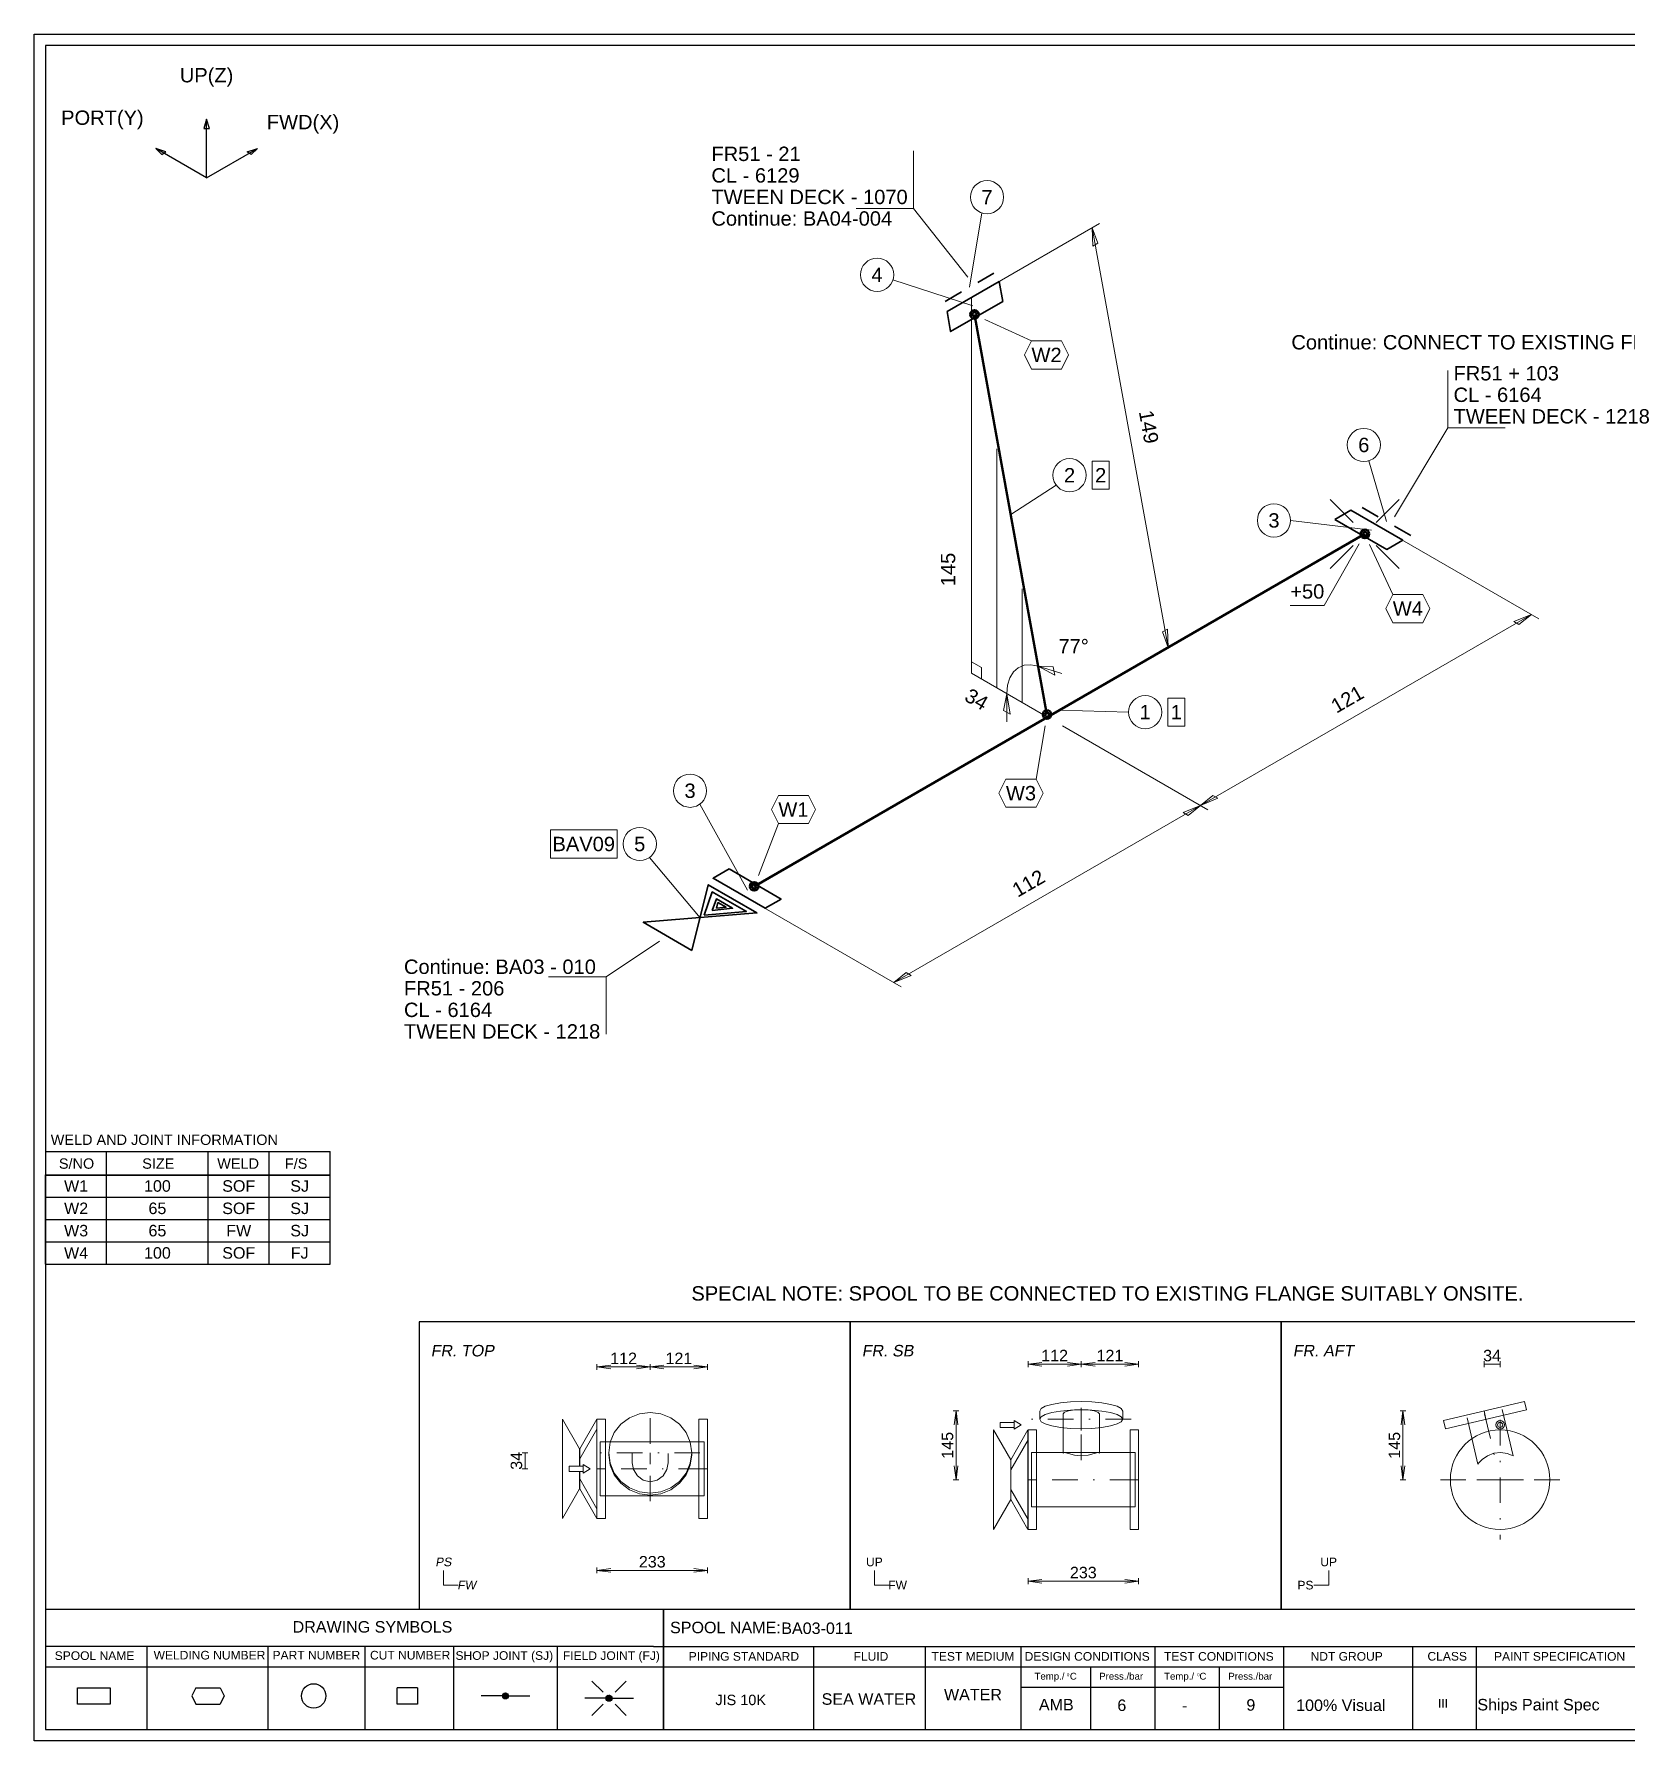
# Model space of a CAD drawing. Header units: millimetres. Extents: x 0 to 420, y 0 to 297.
# Drawn here: x 0 to 277.1, y 0 to 297 of the extents above; entities that cross this region are included whole.
import ezdxf
from ezdxf.enums import TextEntityAlignment as Align

# ---------------------------------------------------------------- set-up
doc = ezdxf.new("R2010")
doc.units = ezdxf.units.MM
doc.linetypes.add('DOTTED_DASHED5', pattern=[9.99989, 4.444396, -2.666637, 0.22222, -2.666637])
doc.linetypes.add('DOTTED_DASHED6', pattern=[10, 4.444444, -2.666667, 0.222222, -2.666667])
for name, color, linetype in [('FramesFromTables', 40, 'Continuous'), ('I_Coordinates', 11, 'Continuous'), ('I_CutNumbers', 10, 'Continuous'), ('I_Dimensions', 4, 'Continuous'), ('I_OtherComponents', 2, 'Continuous'), ('I_PartNumbers', 9, 'Continuous'), ('I_Pipes', 1, 'Continuous'), ('I_Tags', 8, 'Continuous'), ('I_Triangles', 5, 'Continuous'), ('SymbolsOnDrawingSheet', 1, 'Continuous'), ('TextFromTables', 2, 'Continuous'), ('TextFromTextBoxes', 2, 'Continuous')]:
    doc.layers.add(name, color=color, linetype=linetype)
doc.styles.add('Cadmatic Default Text', font='arial.ttf')

# ---------------------------------------------------------------- blocks, each defined once
blk = doc.blocks.new('SEDS_SPOOL_FORMAT_Gol_5')
at = {"layer": 'SymbolsOnDrawingSheet', "linetype": 'ByBlock', "lineweight": -3, "flags": 128}
for points in [[(0, 297), (420, 297), (420, 0), (0, 0), (0, 297)], [(418.01, 295.01), (2, 295.01)], [(2, 295.01), (2, 2)], [(2, 102.57), (51.49, 102.57)], [(12.6, 98.45), (12.6, 102.57)], [(30.28, 98.45), (30.28, 102.57)], [(40.88, 98.45), (40.88, 102.57)], [(51.49, 98.45), (51.49, 102.57)], [(2, 98.5), (51.5, 98.5)], [(2, 98.5), (51.5, 98.5)], [(51.49, 98.47), (2, 98.47)], [(2, 98.45), (51.49, 98.45)], [(2, 22.93), (107.74, 22.93)], [(107.74, 22.93), (292.02, 22.93)], [(109.52, 22.93), (109.52, 2)], [(109.52, 2), (109.52, 22.93)], [(107.74, 16.45), (2, 16.45)], [(19.62, 16.45), (19.62, 2)], [(40.69, 16.45), (40.69, 2)], [(57.56, 16.45), (57.56, 2)], [(72.95, 16.45), (72.95, 2)], [(91.02, 16.45), (91.02, 2)], [(107.74, 16.45), (292.02, 16.45)], [(135.58, 16.45), (135.58, 2)], [(155.03, 16.45), (155.03, 2)], [(171.67, 16.45), (171.67, 2)], [(195.02, 16.45), (195.02, 2)], [(217.4, 16.45), (217.4, 2)], [(239.85, 16.45), (239.85, 2)], [(250.91, 16.34), (250.91, 2)], [(2, 12.91), (292.02, 12.91)], [(183.82, 12.91), (183.82, 2)], [(206.21, 12.91), (206.21, 2)], [(13.2, 6.41), (7.55, 6.41), (7.55, 9.23), (13.2, 9.23)], [(13.2, 9.23), (13.2, 6.41)], [(28.12, 9.23), (27.42, 7.82)], [(28.12, 9.23), (32.36, 9.23)], [(32.36, 9.23), (33.07, 7.82)], [(66.68, 9.23), (66.68, 6.41), (63.15, 6.41), (63.15, 9.23)], [(66.68, 9.23), (63.15, 9.23)], [(99, 8.47), (97.06, 10.41)], [(101.09, 8.47), (103.03, 10.41)], [(171.67, 9.37), (217.4, 9.37)], [(171.67, 9.37), (217.4, 9.37)], [(27.42, 7.82), (28.12, 6.41)], [(28.12, 6.41), (32.36, 6.41)], [(33.07, 7.82), (32.36, 6.41)], [(81.48, 7.82), (77.79, 7.82)], [(81.49, 7.78), (82.04, 8.32)], [(81.51, 7.9), (81.93, 8.32)], [(81.52, 7.7), (82.14, 8.32)], [(81.55, 7.62), (82.22, 8.29)], [(81.56, 8.06), (81.76, 8.26)], [(81.57, 7.54), (82.28, 8.25)], [(81.62, 7.48), (82.34, 8.2)], [(81.68, 7.44), (82.4, 8.16)], [(81.74, 7.39), (82.45, 8.1)], [(81.8, 7.35), (82.48, 8.02)], [(81.88, 7.32), (82.5, 7.94)], [(81.98, 7.32), (82.53, 7.86)], [(82.09, 7.32), (82.52, 7.75)], [(82.24, 7.36), (82.47, 7.59)], [(82.54, 7.82), (86.24, 7.82)], [(99.51, 7.42), (95.82, 7.42)], [(99, 6.38), (97.06, 4.44)], [(99.53, 7.47), (99.99, 7.93)], [(99.53, 7.37), (100.1, 7.93)], [(99.56, 7.29), (100.2, 7.93)], [(99.58, 7.62), (99.88, 7.93)], [(99.58, 7.21), (100.27, 7.89)], [(99.61, 7.13), (100.33, 7.84)], [(99.67, 7.08), (100.39, 7.8)], [(99.73, 7.03), (100.45, 7.75)], [(99.79, 6.99), (100.49, 7.69)], [(99.85, 6.94), (100.52, 7.61)], [(99.94, 6.92), (100.54, 7.53)], [(100.04, 6.92), (100.57, 7.45)], [(100.15, 6.92), (100.54, 7.31)], [(100.38, 7.04), (100.49, 7.15)], [(100.57, 7.42), (104.27, 7.42)], [(101.09, 6.38), (103.03, 4.44)], [(2, 2), (418.01, 2)]]:
    blk.add_lwpolyline(points, dxfattribs=at)
at = {"layer": 'SymbolsOnDrawingSheet', "linetype": 'ByBlock', "lineweight": -3}
for centre, radius in [((48.63, 7.82), 2.12), ((82.01, 7.82), 0.53), ((100.04, 7.42), 0.53)]:
    blk.add_circle(centre, radius, dxfattribs=at)
at = {"layer": 'SymbolsOnDrawingSheet', "linetype": 'ByBlock', "lineweight": -3, "style": 'Cadmatic Default Text'}
for s, p in [('WELD AND JOINT INFORMATION', (2.89, 105.5)), ('S/NO', (4.31, 101.36)), ('SIZE', (18.81, 101.36)), ('WELD', (31.86, 101.36)), ('F/S', (43.63, 101.36))]:
    blk.add_text(s, height=1.8, dxfattribs=at).set_placement(p, align=Align.TOP_LEFT)
for s, height, p in [('DRAWING SYMBOLS', 2, (44.98, 18.84)), ('Temp./  C   ', 1.2, (174.06, 10.65)), ('Press./bar', 1.2, (185.31, 10.65)), ('Temp./  C   ', 1.2, (196.61, 10.65)), ('Press./bar', 1.2, (207.78, 10.65)), ('0', 0.53, (179.71, 11.25)), ('0', 0.53, (202.37, 11.25))]:
    blk.add_text(s, height=height, dxfattribs=at).set_placement(p)
for s, height, p in [('SPOOL NAME:', 2, (110.65, 19.73)), ('SPOOL NAME', 1.5, (3.58, 14.83)), ('WELDING NUMBER', 1.5, (20.79, 14.91)), ('PART NUMBER', 1.5, (41.48, 14.91)), ('CUT NUMBER', 1.5, (58.44, 14.91)), ('SHOP JOINT (SJ)', 1.5, (73.31, 14.85)), ('FIELD JOINT (FJ)', 1.5, (92, 14.83)), ('PIPING STANDARD', 1.5, (113.89, 14.7)), ('FLUID', 1.5, (142.57, 14.7)), ('TEST MEDIUM', 1.5, (156.14, 14.7)), ('DESIGN CONDITIONS', 1.5, (172.34, 14.7)), ('TEST CONDITIONS', 1.5, (196.58, 14.7)), ('NDT GROUP', 1.5, (222.09, 14.7)), ('CLASS', 1.5, (242.43, 14.72)), ('PAINT SPECIFICATION', 1.5, (254.01, 14.7)), ('JIS 10K', 1.8, (118.53, 7.12)), ('III', 1.5, (244.26, 6.51))]:
    blk.add_text(s, height=height, dxfattribs=at).set_placement(p, align=Align.MIDDLE_LEFT)
blk = doc.blocks.new('BA01728716197_PRT_0_3')
at = {"layer": 'I_OtherComponents', "linetype": 'ByBlock', "lineweight": 35, "flags": 128}
blk.add_lwpolyline([(174.29, 189.25), (177.07, 190.86), (186.12, 185.63), (183.34, 184.03), (174.29, 189.25)], dxfattribs=at)
at = {"layer": 'I_OtherComponents', "linetype": 'ByBlock', "lineweight": 50}
for radius in [0.75, 0.375]:
    blk.add_circle((179.52, 186.72), radius, dxfattribs=at)
blk = doc.blocks.new('BA01728716197_PRT_1_3')
at = {"layer": 'I_Pipes', "linetype": 'ByBlock', "lineweight": 50}
blk.add_line((179.52, 186.72), (73.3, 125.4), dxfattribs=at)
blk = doc.blocks.new('BA01728716197_PRT_4_3')
at = {"layer": 'I_OtherComponents', "linetype": 'ByBlock', "lineweight": 35, "flags": 128}
blk.add_lwpolyline([(68.91, 128.42), (66.13, 126.81), (75.18, 121.59), (77.96, 123.19), (68.91, 128.42)], dxfattribs=at)
at = {"layer": 'I_OtherComponents', "linetype": 'ByBlock', "lineweight": 50}
for radius in [0.75, 0.375]:
    blk.add_circle((73.3, 125.4), radius, dxfattribs=at)
blk = doc.blocks.new('BA01728716197_PRT_5_3')
at = {"layer": 'I_OtherComponents', "linetype": 'ByBlock', "lineweight": 35, "flags": 128}
for points in [[(62.45, 114.24), (53.97, 119.14), (73.77, 120.77), (65.28, 125.67), (62.45, 114.24)], [(64.58, 120.36), (71.93, 121.01), (66.27, 124.28), (65.99, 124.44), (64.58, 120.36)], [(65.99, 121.18), (69.52, 121.59), (66.7, 123.22), (65.99, 121.18)], [(66.7, 121.59), (68.39, 121.75), (66.98, 122.57), (66.7, 121.59)]]:
    blk.add_lwpolyline(points, dxfattribs=at)
at = {"layer": 'I_OtherComponents', "flags": 1}
blk.add_attdef('ValvePos', (63.87, 119.95), '', height=2.5, dxfattribs=at)
blk = doc.blocks.new('BA01728716197_PRT_13_3')
at = {"layer": 'I_OtherComponents', "linetype": 'ByBlock', "lineweight": 35, "flags": 128}
blk.add_lwpolyline([(116.52, 227.16), (115.89, 230.65), (106.84, 225.43), (107.47, 221.94), (116.52, 227.16)], dxfattribs=at)
at = {"layer": 'I_OtherComponents', "linetype": 'ByBlock', "lineweight": 50}
for radius in [0.75, 0.375]:
    blk.add_circle((111.62, 224.92), radius, dxfattribs=at)
blk = doc.blocks.new('BA01728716197_PRT_14_3')
at = {"layer": 'I_Pipes', "linetype": 'ByBlock', "lineweight": 50}
blk.add_line((111.62, 224.92), (124.23, 155.29), dxfattribs=at)
blk = doc.blocks.new('BA01728716197_PRT_151_3')
at = {"layer": 'I_OtherComponents', "linetype": 'ByBlock', "lineweight": 35}
for p, q in [((181.88, 189.72), (179.05, 191.35)), ((187.53, 186.45), (184.7, 188.08))]:
    blk.add_line(p, q, dxfattribs=at)
blk = doc.blocks.new('BA01728716197_PRT_152_3')
at = {"layer": 'I_OtherComponents', "linetype": 'ByBlock', "lineweight": 35}
for p, q in [((112.18, 230.47), (115, 232.1)), ((106.52, 227.2), (109.35, 228.84))]:
    blk.add_line(p, q, dxfattribs=at)
blk = doc.blocks.new('BA01728716197_TRI_0_3')
at = {"layer": 'I_Triangles', "linetype": 'ByBlock', "lineweight": 0}
for p, q in [((115.49, 159.94), (115.49, 201.54)), ((119.9, 157.4), (119.9, 177.19))]:
    blk.add_line(p, q, dxfattribs=at)
at = {"layer": 'I_Triangles', "linetype": 'ByBlock', "lineweight": 0, "flags": 128}
for points in [[(124.31, 154.85), (111.08, 162.49), (111.08, 227.88)], [(112.81, 161.49), (112.81, 163.49), (111.08, 164.49)], [(126.84, 162.46), (122.7, 163.73), (125.59, 162.17), (125.33, 163.59), (122.7, 163.73), (121.42, 163.97), (120.25, 163.88), (119.22, 163.45), (118.38, 162.72), (117.75, 161.69), (117.37, 160.41), (117.24, 158.93), (117.81, 155.34), (116.68, 155.99), (117.24, 158.93), (117.24, 154.03)]]:
    blk.add_lwpolyline(points, dxfattribs=at)
at = {"layer": 'I_Triangles', "linetype": 'ByBlock', "lineweight": 0, "style": 'Cadmatic Default Text'}
for s, rotation, p in [('145', 90, (107.01, 180.54)), ('34', 330, (111.98, 157.96))]:
    blk.add_text(s, height=2.5, rotation=rotation, dxfattribs=at).set_placement(p, align=Align.MIDDLE_CENTER)
blk.add_text('77°', height=2.5, dxfattribs=at).set_placement((128.87, 167.2), align=Align.MIDDLE_CENTER)
blk = doc.blocks.new('BA01728716197_DIM_0_3')
at = {"layer": 'I_Dimensions', "linetype": 'ByBlock', "lineweight": 0}
for p, q in [((113.68, 229.38), (133.38, 240.75)), ((132.08, 240), (145.31, 166.98)), ((146.61, 167.73), (126.91, 156.35))]:
    blk.add_line(p, q, dxfattribs=at)
at = {"layer": 'I_Dimensions', "linetype": 'ByBlock', "lineweight": 0, "flags": 128}
for points in [[(132.08, 240), (132.18, 236.8), (133.05, 237.3), (132.08, 240)], [(145.31, 166.98), (144.35, 169.68), (145.21, 170.18), (145.31, 166.98)]]:
    blk.add_lwpolyline(points, dxfattribs=at)
at = {"layer": 'I_Dimensions', "linetype": 'ByBlock', "lineweight": 0, "style": 'Cadmatic Default Text'}
blk.add_text('149', height=2.5, rotation=280.2694, dxfattribs=at).set_placement((141.95, 205.36), align=Align.MIDDLE_CENTER)
blk = doc.blocks.new('BA01728716197_DIM_1_3')
at = {"layer": 'I_Dimensions', "linetype": 'ByBlock', "lineweight": 0}
for p, q in [((209.8, 171.96), (184.47, 186.58)), ((150.94, 139.48), (208.51, 172.71)), ((126.91, 153.35), (152.24, 138.73))]:
    blk.add_line(p, q, dxfattribs=at)
at = {"layer": 'I_Dimensions', "linetype": 'ByBlock', "lineweight": 0, "flags": 128}
for points in [[(208.51, 172.71), (206.34, 170.96), (205.47, 171.46), (208.51, 172.71)], [(150.94, 139.48), (153.97, 140.73), (153.11, 141.23), (150.94, 139.48)]]:
    blk.add_lwpolyline(points, dxfattribs=at)
at = {"layer": 'I_Dimensions', "linetype": 'ByBlock', "lineweight": 0, "style": 'Cadmatic Default Text'}
blk.add_text('121', height=2.5, rotation=30, dxfattribs=at).set_placement((176.48, 157.97), align=Align.MIDDLE_CENTER)
blk = doc.blocks.new('BA01728716197_DIM_2_3')
at = {"layer": 'I_Dimensions', "linetype": 'ByBlock', "lineweight": 0}
for p, q in [((152.24, 138.73), (126.91, 153.35)), ((97.57, 108.66), (150.94, 139.48)), ((73.54, 122.54), (98.87, 107.91))]:
    blk.add_line(p, q, dxfattribs=at)
at = {"layer": 'I_Dimensions', "linetype": 'ByBlock', "lineweight": 0, "flags": 128}
for points in [[(150.94, 139.48), (148.78, 137.73), (147.91, 138.23), (150.94, 139.48)], [(97.57, 108.66), (100.6, 109.91), (99.73, 110.41), (97.57, 108.66)]]:
    blk.add_lwpolyline(points, dxfattribs=at)
at = {"layer": 'I_Dimensions', "linetype": 'ByBlock', "lineweight": 0, "style": 'Cadmatic Default Text'}
blk.add_text('112', height=2.5, rotation=30, dxfattribs=at).set_placement((121.01, 125.94), align=Align.MIDDLE_CENTER)
blk = doc.blocks.new('BA01728716197_CRD_0_3')
at = {"layer": 'I_Coordinates', "linetype": 'ByBlock', "lineweight": 0}
blk.add_line((47.51, 109.66), (56.8, 115.87), dxfattribs=at)
at = {"layer": 'I_Coordinates', "linetype": 'ByBlock', "lineweight": 0, "flags": 128}
blk.add_lwpolyline([(47.51, 99.66), (47.51, 109.66), (37.51, 109.66)], dxfattribs=at)
at = {"layer": 'I_Coordinates', "linetype": 'ByBlock', "lineweight": 0, "style": 'Cadmatic Default Text'}
for s, p in [('Continue: BA03 - 010', (12.35, 112.66)), ('FR51 - 206', (12.35, 108.91)), ('CL - 6164', (12.35, 105.16)), ('TWEEN DECK - 1218', (12.35, 101.41))]:
    blk.add_text(s, height=2.5, dxfattribs=at).set_placement(p, align=Align.TOP_LEFT)
blk = doc.blocks.new('BA01728716197_CRD_2_3')
at = {"layer": 'I_Coordinates', "linetype": 'ByBlock', "lineweight": 0}
blk.add_line((101, 243.37), (110.44, 231.43), dxfattribs=at)
at = {"layer": 'I_Coordinates', "linetype": 'ByBlock', "lineweight": 0, "flags": 128}
blk.add_lwpolyline([(101, 253.37), (101, 243.37), (91, 243.37)], dxfattribs=at)
at = {"layer": 'I_Coordinates', "linetype": 'ByBlock', "lineweight": 0, "style": 'Cadmatic Default Text'}
for s, p in [('FR51 - 21', (65.84, 251.62)), ('CL - 6129', (65.84, 247.87)), ('TWEEN DECK - 1070', (65.84, 244.12)), ('Continue: BA04-004', (65.84, 240.37))]:
    blk.add_text(s, height=2.5, dxfattribs=at).set_placement(p)
blk = doc.blocks.new('BA01728716197_PTN_0_3')
at = {"layer": 'I_PartNumbers', "linetype": 'ByBlock', "lineweight": 0}
blk.add_line((63.82, 139.7), (72.12, 124.72), dxfattribs=at)
blk.add_circle((62.12, 142.04), 2.89, dxfattribs=at)
at = {"layer": 'I_PartNumbers', "linetype": 'ByBlock', "lineweight": 0, "style": 'Cadmatic Default Text'}
blk.add_text('3', height=2.5, dxfattribs=at).set_placement((62.12, 142.04), align=Align.MIDDLE_CENTER)
blk = doc.blocks.new('BA01728716197_PTN_1_3')
at = {"layer": 'I_PartNumbers', "linetype": 'ByBlock', "lineweight": 0}
blk.add_line((55.07, 130.43), (63.87, 119.95), dxfattribs=at)
blk.add_circle((53.37, 132.77), 2.89, dxfattribs=at)
at = {"layer": 'I_PartNumbers', "linetype": 'ByBlock', "lineweight": 0, "style": 'Cadmatic Default Text'}
blk.add_text('5', height=2.5, dxfattribs=at).set_placement((53.37, 132.77), align=Align.MIDDLE_CENTER)
blk = doc.blocks.new('BA01728716197_PTN_2_3')
at = {"layer": 'I_PartNumbers', "linetype": 'ByBlock', "lineweight": 0}
blk.add_line((138.42, 155.72), (126.41, 156.06), dxfattribs=at)
blk.add_circle((141.31, 155.72), 2.89, dxfattribs=at)
at = {"layer": 'I_PartNumbers', "linetype": 'ByBlock', "lineweight": 0, "style": 'Cadmatic Default Text'}
blk.add_text('1', height=2.5, dxfattribs=at).set_placement((141.31, 155.72), align=Align.MIDDLE_CENTER)
blk = doc.blocks.new('BA01728716197_PTN_3_3')
at = {"layer": 'I_PartNumbers', "linetype": 'ByBlock', "lineweight": 0}
blk.add_line((180.25, 199.46), (183.29, 188.9), dxfattribs=at)
blk.add_circle((179.35, 202.21), 2.89, dxfattribs=at)
at = {"layer": 'I_PartNumbers', "linetype": 'ByBlock', "lineweight": 0, "style": 'Cadmatic Default Text'}
blk.add_text('6', height=2.5, dxfattribs=at).set_placement((179.35, 202.21), align=Align.MIDDLE_CENTER)
blk = doc.blocks.new('BA01728716197_PTN_4_3')
at = {"layer": 'I_PartNumbers', "linetype": 'ByBlock', "lineweight": 0}
blk.add_line((112.91, 242.58), (110.76, 229.65), dxfattribs=at)
blk.add_circle((113.8, 245.33), 2.89, dxfattribs=at)
at = {"layer": 'I_PartNumbers', "linetype": 'ByBlock', "lineweight": 0, "style": 'Cadmatic Default Text'}
blk.add_text('7', height=2.5, dxfattribs=at).set_placement((113.8, 245.33), align=Align.MIDDLE_CENTER)
blk = doc.blocks.new('BA01728716197_PTN_5_3')
at = {"layer": 'I_PartNumbers', "linetype": 'ByBlock', "lineweight": 0}
blk.add_line((97.42, 230.94), (111.35, 226.4), dxfattribs=at)
blk.add_circle((94.67, 231.83), 2.89, dxfattribs=at)
at = {"layer": 'I_PartNumbers', "linetype": 'ByBlock', "lineweight": 0, "style": 'Cadmatic Default Text'}
blk.add_text('4', height=2.5, dxfattribs=at).set_placement((94.67, 231.83), align=Align.MIDDLE_CENTER)
blk = doc.blocks.new('BA01728716197_PTN_6_3')
at = {"layer": 'I_PartNumbers', "linetype": 'ByBlock', "lineweight": 0}
blk.add_line((125.82, 195.24), (117.93, 190.11), dxfattribs=at)
blk.add_circle((128.16, 196.94), 2.89, dxfattribs=at)
at = {"layer": 'I_PartNumbers', "linetype": 'ByBlock', "lineweight": 0, "style": 'Cadmatic Default Text'}
blk.add_text('2', height=2.5, dxfattribs=at).set_placement((128.16, 196.94), align=Align.MIDDLE_CENTER)
blk = doc.blocks.new('BA01728716197_PTN_7_3')
at = {"layer": 'I_PartNumbers', "linetype": 'ByBlock', "lineweight": 0}
blk.add_line((166.62, 189.08), (180.7, 187.4), dxfattribs=at)
blk.add_circle((163.72, 189.08), 2.89, dxfattribs=at)
at = {"layer": 'I_PartNumbers', "linetype": 'ByBlock', "lineweight": 0, "style": 'Cadmatic Default Text'}
blk.add_text('3', height=2.5, dxfattribs=at).set_placement((163.72, 189.08), align=Align.MIDDLE_CENTER)
blk = doc.blocks.new('BA01728716197_CUT_8_3')
at = {"layer": 'I_CutNumbers', "linetype": 'ByBlock', "lineweight": 0, "flags": 128}
blk.add_lwpolyline([(148.19, 153.27), (148.19, 158.17), (145.25, 158.17), (145.25, 153.27), (148.19, 153.27)], dxfattribs=at)
at = {"layer": 'I_CutNumbers', "linetype": 'ByBlock', "lineweight": 0, "style": 'Cadmatic Default Text'}
blk.add_text('1', height=2.5, dxfattribs=at).set_placement((146.72, 155.72), align=Align.MIDDLE_CENTER)
blk = doc.blocks.new('BA01728716197_CUT_9_3')
at = {"layer": 'I_CutNumbers', "linetype": 'ByBlock', "lineweight": 0, "flags": 128}
blk.add_lwpolyline([(135.04, 194.49), (135.04, 199.38), (132.1, 199.38), (132.1, 194.49), (135.04, 194.49)], dxfattribs=at)
at = {"layer": 'I_CutNumbers', "linetype": 'ByBlock', "lineweight": 0, "style": 'Cadmatic Default Text'}
blk.add_text('2', height=2.5, dxfattribs=at).set_placement((133.57, 196.94), align=Align.MIDDLE_CENTER)
blk = doc.blocks.new('BA01728716197_vpo_10_3')
at = {"layer": 'I_Tags', "linetype": 'ByBlock', "lineweight": 0, "flags": 128}
blk.add_lwpolyline([(49.43, 130.32), (49.43, 135.22), (37.82, 135.22), (37.82, 130.32), (49.43, 130.32)], dxfattribs=at)
at = {"layer": 'I_Tags', "linetype": 'ByBlock', "lineweight": 0, "style": 'Cadmatic Default Text'}
blk.add_text('BAV09', height=2.5, dxfattribs=at).set_placement((43.63, 132.77), align=Align.MIDDLE_CENTER)
blk = doc.blocks.new('Pi_FieldWeld_0')
at = {"layer": 'I_Tags', "linetype": 'ByBlock', "lineweight": 0, "flags": 128}
for points in [[(-9.5, 14.99), (-13.5, 18.99)], [(-5.5, 14.99), (-1.5, 18.99)], [(-9.5, 10.99), (-13.5, 6.99)], [(-2.62, 2.45), (-6.66, 11.18)], [(-5.5, 10.99), (-1.5, 6.99)], [(-2.62, 2.45), (-3.84, 0)], [(-3.84, 0), (-2.62, -2.45)], [(2.62, 2.45), (-2.62, 2.45)], [(3.84, 0), (2.62, 2.45)], [(2.62, -2.45), (3.84, 0)], [(-2.62, -2.45), (2.62, -2.45)]]:
    blk.add_lwpolyline(points, dxfattribs=at)
at = {"layer": 'I_Tags', "linetype": 'ByBlock', "lineweight": 0, "style": 'Cadmatic Default Text'}
blk.add_text('W4', height=2.5, dxfattribs=at).set_placement((0, 0), align=Align.MIDDLE_CENTER)
blk = doc.blocks.new('Pi_Weld_1')
at = {"layer": 'I_Tags', "linetype": 'ByBlock', "lineweight": 0, "flags": 128}
for points in [[(-2.62, 2.45), (-3.84, 0)], [(-3.84, 0), (-2.62, -2.45)], [(2.62, 2.45), (-2.62, 2.45)], [(3.84, 0), (2.62, 2.45)], [(2.62, -2.45), (3.84, 0)], [(-2.62, -2.45), (-6.09, -11.5)], [(-2.62, -2.45), (2.62, -2.45)]]:
    blk.add_lwpolyline(points, dxfattribs=at)
at = {"layer": 'I_Tags', "linetype": 'ByBlock', "lineweight": 0, "style": 'Cadmatic Default Text'}
blk.add_text('W1', height=2.5, dxfattribs=at).set_placement((0, 0), align=Align.MIDDLE_CENTER)
blk = doc.blocks.new('Pi_ExtraLength2_2')
at = {"layer": 'I_Tags', "linetype": 'ByBlock', "lineweight": 0, "flags": 128}
for points in [[(2.96, -2.45), (9.02, 8.26)], [(-2.96, -2.45), (2.96, -2.45)]]:
    blk.add_lwpolyline(points, dxfattribs=at)
at = {"layer": 'I_Tags', "linetype": 'ByBlock', "lineweight": 0, "style": 'Cadmatic Default Text'}
blk.add_text('+50', height=2.5, dxfattribs=at).set_placement((0, 0), align=Align.MIDDLE_CENTER)
blk = doc.blocks.new('Pi_Weld_3')
at = {"layer": 'I_Tags', "linetype": 'ByBlock', "lineweight": 0, "flags": 128}
for points in [[(2.62, 2.45), (4.2, 11.7)], [(-2.62, 2.45), (-3.84, 0)], [(-3.84, 0), (-2.62, -2.45)], [(2.62, 2.45), (-2.62, 2.45)], [(3.84, 0), (2.62, 2.45)], [(2.62, -2.45), (3.84, 0)], [(-2.62, -2.45), (2.62, -2.45)]]:
    blk.add_lwpolyline(points, dxfattribs=at)
at = {"layer": 'I_Tags', "linetype": 'ByBlock', "lineweight": 0, "style": 'Cadmatic Default Text'}
blk.add_text('W3', height=2.5, dxfattribs=at).set_placement((0, 0), align=Align.MIDDLE_CENTER)
blk = doc.blocks.new('Pi_Weld_4')
at = {"layer": 'I_Tags', "linetype": 'ByBlock', "lineweight": 0, "flags": 128}
for points in [[(-2.62, 2.45), (-10.73, 6.2)], [(-2.62, 2.45), (-3.84, 0)], [(-3.84, 0), (-2.62, -2.45)], [(2.62, 2.45), (-2.62, 2.45)], [(3.84, 0), (2.62, 2.45)], [(2.62, -2.45), (3.84, 0)], [(-2.62, -2.45), (2.62, -2.45)]]:
    blk.add_lwpolyline(points, dxfattribs=at)
at = {"layer": 'I_Tags', "linetype": 'ByBlock', "lineweight": 0, "style": 'Cadmatic Default Text'}
blk.add_text('W2', height=2.5, dxfattribs=at).set_placement((0, 0), align=Align.MIDDLE_CENTER)

msp = doc.modelspace()

# ---------------------------------------------------------------- linework, layer by layer
at = {"linetype": 'ByBlock', "lineweight": 13, "flags": 128}
for points in [[(97.93, 64.56), (97.93, 65.56)], [(97.93, 65.06), (100.33, 64.75), (97.93, 65.06), (100.33, 65.38), (97.93, 65.06)], [(107.19, 65.06), (104.79, 65.38), (107.19, 65.06), (104.79, 64.75), (107.19, 65.06)], [(107.19, 64.56), (107.19, 65.56)], [(107.19, 65.06), (109.59, 64.75), (107.19, 65.06), (109.59, 65.38), (107.19, 65.06)], [(117.16, 65.06), (114.76, 65.38), (117.16, 65.06), (114.76, 64.75), (117.16, 65.06)], [(117.16, 64.56), (117.16, 65.56)], [(172.93, 65.05), (172.93, 66.05)], [(172.93, 65.55), (175.33, 65.23), (172.93, 65.55), (175.33, 65.86), (172.93, 65.55)], [(172.93, 65.55), (182.19, 65.55)], [(182.19, 65.55), (179.79, 65.86), (182.19, 65.55), (179.79, 65.23), (182.19, 65.55)], [(182.19, 65.05), (182.19, 66.05)], [(182.19, 65.55), (184.59, 65.23), (182.19, 65.55), (184.59, 65.86), (182.19, 65.55)], [(182.19, 65.55), (192.16, 65.55)], [(192.16, 65.55), (189.76, 65.86), (192.16, 65.55), (189.76, 65.23), (192.16, 65.55)], [(192.16, 65.05), (192.16, 66.05)], [(252.27, 65.05), (252.27, 66.05)], [(252.27, 65.55), (255.07, 65.55)], [(255.07, 65.05), (255.07, 66.05)], [(97.93, 65.06), (107.19, 65.06)], [(107.19, 65.06), (117.16, 65.06)], [(160.91, 57.41), (159.91, 57.41)], [(160.41, 57.41), (160.09, 55.01), (160.41, 57.41), (160.72, 55.01), (160.41, 57.41)], [(160.41, 45.45), (160.41, 57.41)], [(238.67, 57.41), (237.67, 57.41)], [(238.17, 57.41), (237.86, 55.01), (238.17, 57.41), (238.49, 55.01), (238.17, 57.41)], [(238.17, 45.45), (238.17, 57.41)], [(85.91, 50.13), (84.91, 50.13)], [(85.41, 47.33), (85.41, 50.13)], [(160.41, 45.45), (160.72, 47.85), (160.41, 45.45), (160.09, 47.85), (160.41, 45.45)], [(238.17, 45.45), (238.49, 47.85), (238.17, 45.45), (237.86, 47.85), (238.17, 45.45)], [(85.91, 47.33), (84.91, 47.33)], [(160.91, 45.45), (159.91, 45.45)], [(238.67, 45.45), (237.67, 45.45)], [(97.93, 30.17), (97.93, 29.17)], [(97.93, 29.67), (100.33, 29.35), (97.93, 29.67), (100.33, 29.99), (97.93, 29.67)], [(117.16, 29.67), (114.76, 29.99), (117.16, 29.67), (114.76, 29.35), (117.16, 29.67)], [(117.16, 30.17), (117.16, 29.17)], [(97.93, 29.67), (117.16, 29.67)], [(172.93, 28.29), (172.93, 27.29)], [(172.93, 27.79), (175.33, 27.47), (172.93, 27.79), (175.33, 28.1), (172.93, 27.79)], [(172.93, 27.79), (192.16, 27.79)], [(192.16, 27.79), (189.76, 28.1), (192.16, 27.79), (189.76, 27.47), (192.16, 27.79)], [(192.16, 28.29), (192.16, 27.29)]]:
    msp.add_lwpolyline(points, dxfattribs=at)
at = {"linetype": 'DOTTED_DASHED6', "lineweight": 13, "flags": 128}
for points in [[(107.19, 41.69), (107.19, 58.56)], [(182.19, 57.94), (182.19, 54)], [(182.19, 48.87), (182.19, 56.93)], [(252.38, 56.93), (254.27, 48.87)], [(190.85, 55.97), (173.53, 55.97)], [(255.07, 55.84), (255.07, 35.05)], [(255.07, 55.84), (255.07, 35.05)], [(115.85, 50.13), (98.53, 50.13)], [(107.19, 50.01), (107.19, 48.13)], [(97.93, 47.33), (99.42, 47.33)], [(116.58, 47.33), (98.51, 47.33)], [(117.16, 47.33), (115.68, 47.33)], [(172.93, 45.45), (174.41, 45.45)], [(191.58, 45.45), (173.51, 45.45)], [(192.16, 45.45), (190.68, 45.45)], [(265.46, 45.45), (244.67, 45.45)], [(244.67, 45.45), (265.46, 45.45)]]:
    msp.add_lwpolyline(points, dxfattribs=at)
at = {"linetype": 'DOTTED_DASHED5', "lineweight": 13, "flags": 128}
for points in [[(182.19, 55.97), (182.19, 57.41)], [(252.27, 57.41), (252.61, 55.97)], [(107.19, 50.13), (107.19, 49.79)]]:
    msp.add_lwpolyline(points, dxfattribs=at)
at = {"layer": 'FramesFromTables', "linetype": 'ByBlock', "lineweight": -3}
for p, q in [((2, 98.5), (51.5, 98.5)), ((2, 82.96), (2, 98.5)), ((2, 82.96), (2, 98.5)), ((12.6, 82.96), (12.6, 98.5)), ((12.6, 82.96), (12.6, 98.5)), ((30.3, 82.96), (30.3, 98.5)), ((30.3, 82.96), (30.3, 98.5)), ((40.9, 82.96), (40.9, 98.5)), ((40.9, 82.96), (40.9, 98.5)), ((51.5, 82.96), (51.5, 98.5)), ((2, 94.62), (51.5, 94.62)), ((2, 90.73), (51.5, 90.73)), ((2, 86.85), (51.5, 86.85))]:
    msp.add_line(p, q, dxfattribs=at)
at = {"layer": 'FramesFromTables', "linetype": 'ByBlock', "lineweight": -3, "flags": 128}
msp.add_lwpolyline([(2, 82.96), (51.5, 82.96), (51.5, 98.5)], dxfattribs=at)
at = {"layer": 'I_Coordinates', "linetype": 'ByBlock', "lineweight": 0}
msp.add_line((245.97, 228.49), (236.7, 213.02), dxfattribs=at)
at = {"layer": 'I_Coordinates', "linetype": 'ByBlock', "lineweight": 0, "flags": 128}
msp.add_lwpolyline([(245.97, 238.49), (245.97, 228.49), (255.97, 228.49)], dxfattribs=at)
at = {"layer": 'I_OtherComponents', "linetype": 'ByBlock', "lineweight": 50}
for radius in [0.75, 0.375]:
    msp.add_circle((176.23, 178.59), radius, dxfattribs=at)
at = {"layer": 'SymbolsOnDrawingSheet', "linetype": 'ByBlock', "lineweight": 25, "flags": 128}
for points in [[(30.5, 280.57), (30, 282.21), (29.5, 280.57), (30.5, 280.57)], [(30, 272), (30, 282.21)], [(30, 272), (21.16, 277.1)], [(22.93, 276.49), (21.16, 277.1), (22.22, 276.08), (22.93, 276.49)], [(30, 272), (38.84, 277.1)], [(37.07, 276.49), (38.84, 277.1), (37.78, 276.08), (37.07, 276.49)], [(67, 22.9), (142, 22.9), (142, 72.9), (67, 72.9), (67, 22.9)], [(142, 22.9), (217, 22.9), (217, 72.9), (142, 72.9), (142, 22.9)], [(217, 22.9), (292, 22.9), (292, 72.9), (217, 72.9), (217, 22.9)]]:
    msp.add_lwpolyline(points, dxfattribs=at)
at = {"layer": 'SymbolsOnDrawingSheet', "linetype": 'ByBlock', "lineweight": 18, "flags": 128}
for points in [[(114.41, 50.13), (114.16, 48.31), (113.44, 46.61), (112.29, 45.16), (110.8, 44.04), (109.06, 43.34), (107.19, 43.1), (105.32, 43.34), (103.58, 44.04), (102.08, 45.16), (100.94, 46.61), (100.22, 48.31), (99.97, 50.13), (100.22, 51.95), (100.94, 53.64), (102.08, 55.1), (103.58, 56.21), (105.32, 56.92), (107.19, 57.16), (109.06, 56.92), (110.8, 56.21), (112.29, 55.1), (113.44, 53.64), (114.16, 51.95), (114.41, 50.13)], [(189.41, 57.4), (189.16, 57.83), (188.44, 58.22), (187.29, 58.56), (185.8, 58.83), (184.06, 58.99), (182.19, 59.05), (180.32, 58.99), (178.58, 58.83), (177.09, 58.56), (175.94, 58.22), (175.22, 57.83), (174.97, 57.4)], [(189.41, 55.97), (189.16, 56.39), (188.44, 56.79), (187.29, 57.13), (185.8, 57.39), (184.06, 57.55), (182.19, 57.61), (180.32, 57.55), (178.58, 57.39), (177.09, 57.13), (175.94, 56.79), (175.22, 56.39), (174.97, 55.97), (175.22, 55.54), (175.94, 55.14), (177.09, 54.8), (178.58, 54.54), (180.32, 54.38), (182.19, 54.32), (184.06, 54.38), (185.8, 54.54), (187.29, 54.8), (188.44, 55.14), (189.16, 55.54), (189.41, 55.97)], [(174.97, 55.97), (174.97, 57.4)], [(179.28, 50.16), (179.04, 50.04), (179.04, 56.92), (179.28, 57.2)], [(179.28, 57.2), (179.96, 57.43)], [(179.96, 57.43), (180.99, 57.58)], [(180.99, 57.58), (182.19, 57.64)], [(182.19, 57.64), (183.39, 57.58)], [(183.39, 57.58), (184.41, 57.43)], [(184.41, 57.43), (185.1, 57.2)], [(185.1, 57.2), (185.34, 56.92), (185.34, 50.04)], [(189.41, 57.4), (189.41, 55.97)], [(259.3, 59.05), (259.64, 57.61), (245.58, 54.32), (245.24, 55.77), (259.3, 59.05)], [(257.05, 49.72), (257.33, 49.58), (255.45, 57.64)], [(91.91, 55.99), (91.91, 38.67), (94.91, 43.87)], [(94.91, 50.8), (91.91, 55.99)], [(94.92, 43.87), (97.92, 38.67), (97.92, 55.99), (94.92, 50.8)], [(97.93, 40.4), (97.93, 54.26), (94.93, 49.06)], [(97.93, 55.99), (99.42, 55.99), (99.42, 38.67), (97.93, 38.67), (97.93, 55.99)], [(117.16, 38.67), (115.68, 38.67), (115.68, 55.99), (117.16, 55.99), (117.16, 38.67)], [(166.91, 54.11), (166.91, 36.79), (169.91, 41.98), (169.91, 48.91), (166.91, 54.11)], [(168.11, 55.42), (170.52, 55.42), (170.52, 54.53), (168.11, 54.53), (168.11, 55.42)], [(169.92, 48.91), (169.92, 41.98), (172.92, 36.79), (172.92, 54.11), (169.92, 48.91)], [(170.52, 55.72), (170.52, 54.23), (171.72, 54.98), (170.52, 55.72)], [(172.93, 54.11), (174.41, 54.11), (174.41, 36.79), (172.93, 36.79), (172.93, 54.11)], [(192.16, 36.79), (190.68, 36.79), (190.68, 54.11), (192.16, 54.11), (192.16, 36.79)], [(249.32, 56.21), (251.21, 48.15), (251.39, 48.4)], [(94.91, 47.78), (94.91, 50.8)], [(94.92, 50.8), (94.92, 47.78)], [(116.58, 42.62), (98.51, 42.62), (98.51, 52.05), (116.58, 52.05), (116.58, 42.62)], [(172.93, 38.52), (172.93, 52.38), (169.93, 47.18), (169.93, 43.72), (172.93, 38.52)], [(93.11, 47.78), (95.52, 47.78), (95.52, 46.88), (93.11, 46.88), (93.11, 47.78)], [(94.93, 49.06), (94.93, 47.78)], [(95.52, 48.08), (95.52, 46.59), (96.72, 47.33), (95.52, 48.08)], [(99.97, 50.13), (99.97, 49.79)], [(114.41, 49.79), (114.16, 47.97), (113.44, 46.28), (112.29, 44.82), (110.8, 43.7), (109.06, 43), (107.19, 42.76), (105.32, 43), (103.58, 43.7), (102.08, 44.82), (100.94, 46.28), (100.22, 47.97), (99.97, 49.79)], [(104.04, 50.01), (104.04, 48.4), (104.28, 47.2)], [(110.1, 47.2), (110.34, 48.4), (110.34, 50.01)], [(114.41, 49.79), (114.41, 50.13)], [(191.58, 40.73), (173.51, 40.73), (173.51, 50.16), (191.58, 50.16), (191.58, 40.73)], [(179.96, 50), (179.28, 50.16)], [(180.99, 49.72), (179.96, 50)], [(182.19, 49.58), (180.99, 49.72)], [(183.39, 49.72), (182.19, 49.58)], [(184.41, 50), (183.39, 49.72)], [(185.1, 50.16), (184.41, 50)], [(185.34, 50.04), (185.1, 50.16)], [(251.39, 48.4), (251.96, 48.99)], [(252.86, 49.61), (251.96, 48.99)], [(251.96, 48.99), (252.86, 49.61)], [(253.99, 50.04), (252.86, 49.61)], [(252.86, 49.61), (253.99, 50.04)], [(255.2, 50.16), (253.99, 50.04)], [(253.99, 50.04), (255.2, 50.16)], [(256.29, 50), (255.2, 50.16)], [(255.2, 50.16), (256.29, 50)], [(256.29, 50), (257.05, 49.72)], [(94.91, 43.87), (94.91, 46.88)], [(94.92, 46.88), (94.92, 43.87)], [(94.93, 46.88), (94.93, 45.6)], [(94.93, 45.6), (97.93, 40.4)], [(104.28, 47.2), (104.96, 46.11)], [(104.96, 46.11), (105.99, 45.35)], [(105.99, 45.35), (107.19, 45.07)], [(107.19, 45.07), (108.39, 45.35)], [(108.39, 45.35), (109.42, 46.11)], [(109.42, 46.11), (110.1, 47.2)], [(71.2, 27.1), (71.2, 29.67)], [(71.2, 27.1), (73.78, 27.1)], [(146.2, 27.1), (146.2, 29.67)], [(146.2, 27.1), (148.77, 27.1)], [(225.24, 27.1), (222.66, 27.1)], [(225.24, 27.1), (225.24, 29.67)]]:
    msp.add_lwpolyline(points, dxfattribs=at)
at = {"layer": 'SymbolsOnDrawingSheet', "linetype": 'ByBlock', "lineweight": 18}
for centre, radius in [((255.07, 45.45), 8.66), ((255.07, 45.45), 8.66), ((255.07, 45.45), 8.66), ((255.07, 45.45), 8.66), ((255.07, 54.98), 0.746), ((255.07, 54.98), 0.448)]:
    msp.add_circle(centre, radius, dxfattribs=at)

# ---------------------------------------------------------------- block references
at = {"layer": 'I_Coordinates', "lineweight": 0}
for name in ['BA01728716197_CRD_2_3', 'BA01728716197_CRD_0_3']:
    msp.add_blockref(name, (52, 23.3), dxfattribs=at)
at = {"layer": 'I_CutNumbers', "lineweight": 0}
for name in ['BA01728716197_CUT_9_3', 'BA01728716197_CUT_8_3']:
    msp.add_blockref(name, (52, 23.3), dxfattribs=at)
at = {"layer": 'I_Dimensions', "lineweight": 0}
for name in ['BA01728716197_DIM_0_3', 'BA01728716197_DIM_1_3', 'BA01728716197_DIM_2_3']:
    msp.add_blockref(name, (52, 23.3), dxfattribs=at)
at = {"layer": 'I_OtherComponents', "lineweight": 35}
for name in ['BA01728716197_PRT_152_3', 'BA01728716197_PRT_13_3', 'BA01728716197_PRT_0_3', 'BA01728716197_PRT_151_3', 'BA01728716197_PRT_4_3', 'BA01728716197_PRT_5_3']:
    msp.add_blockref(name, (52, 23.3), dxfattribs=at)
at = {"layer": 'I_PartNumbers', "lineweight": 0}
for name in ['BA01728716197_PTN_4_3', 'BA01728716197_PTN_5_3', 'BA01728716197_PTN_3_3', 'BA01728716197_PTN_6_3', 'BA01728716197_PTN_7_3', 'BA01728716197_PTN_2_3', 'BA01728716197_PTN_0_3', 'BA01728716197_PTN_1_3']:
    msp.add_blockref(name, (52, 23.3), dxfattribs=at)
at = {"layer": 'I_Pipes', "lineweight": 50}
for name in ['BA01728716197_PRT_14_3', 'BA01728716197_PRT_1_3']:
    msp.add_blockref(name, (52, 23.3), dxfattribs=at)
at = {"layer": 'I_Tags'}
for name, p in [('Pi_Weld_4', (176.16, 241.17)), ('Pi_FieldWeld_0', (239.02, 197.03)), ('Pi_ExtraLength2_2', (221.52, 200.02)), ('Pi_Weld_3', (171.7, 164.92)), ('Pi_Weld_1', (132.11, 162.06))]:
    msp.add_blockref(name, p, dxfattribs=at)
at = {"layer": 'I_Tags', "lineweight": 0}
msp.add_blockref('BA01728716197_vpo_10_3', (52, 23.3), dxfattribs=at)
at = {"layer": 'I_Triangles', "lineweight": 0}
msp.add_blockref('BA01728716197_TRI_0_3', (52, 23.3), dxfattribs=at)
at = {"layer": 'SymbolsOnDrawingSheet'}
msp.add_blockref('SEDS_SPOOL_FORMAT_Gol_5', (0, 0), dxfattribs=at)

# ---------------------------------------------------------------- texts
at = {"layer": 'I_Coordinates', "linetype": 'ByBlock', "lineweight": 0, "style": 'Cadmatic Default Text'}
for s, p in [('Continue: CONNECT TO EXISTING FLANGE', (218.75, 242.13)), ('FR51 + 103', (246.97, 236.74)), ('CL - 6164', (246.97, 232.99)), ('TWEEN DECK - 1218', (246.97, 229.24))]:
    msp.add_text(s, height=2.5, dxfattribs=at).set_placement(p)
msp.add_text('SPECIAL NOTE: SPOOL TO BE CONNECTED TO EXISTING FLANGE SUITABLY ONSITE.', height=2.5, dxfattribs=at).set_placement((114.36, 79.12), align=Align.TOP_LEFT)
at = {"layer": 'SymbolsOnDrawingSheet', "linetype": 'ByBlock', "lineweight": 25, "style": 'Cadmatic Default Text'}
for s, p in [('UP(Z)', (30, 289.86)), ('PORT(Y)', (11.88, 282.46)), ('FWD(X)', (46.79, 281.7))]:
    msp.add_text(s, height=2.5, dxfattribs=at).set_placement(p, align=Align.MIDDLE_CENTER)
at = {"layer": 'SymbolsOnDrawingSheet', "linetype": 'ByBlock', "lineweight": 25, "style": 'Cadmatic Default Text', "oblique": 10}
for s, p in [('FR. TOP', (69, 68.9)), ('FR. SB', (144, 68.9)), ('FR. AFT', (219, 68.9))]:
    msp.add_text(s, height=2, dxfattribs=at).set_placement(p, align=Align.TOP_LEFT)
at = {"layer": 'SymbolsOnDrawingSheet', "linetype": 'ByBlock', "lineweight": 13, "style": 'Cadmatic Default Text'}
for s, p in [('112', (102.56, 66.56)), ('121', (112.18, 66.56)), ('112', (177.56, 67.05)), ('121', (187.18, 67.05)), ('34', (253.67, 67.05)), ('233', (107.55, 31.17)), ('233', (182.55, 29.29))]:
    msp.add_text(s, height=2, dxfattribs=at).set_placement(p, align=Align.MIDDLE_CENTER)
for s, p in [('145', (158.91, 51.43)), ('145', (236.67, 51.43)), ('34', (83.91, 48.73))]:
    msp.add_text(s, height=2, rotation=90, dxfattribs=at).set_placement(p, align=Align.MIDDLE_CENTER)
at = {"layer": 'SymbolsOnDrawingSheet', "linetype": 'ByBlock', "lineweight": 18, "style": 'Cadmatic Default Text', "oblique": 10}
for s, p in [('PS', (71.2, 31.14)), ('FW', (75.24, 27.1))]:
    msp.add_text(s, height=1.5, dxfattribs=at).set_placement(p, align=Align.MIDDLE_CENTER)
at = {"layer": 'SymbolsOnDrawingSheet', "linetype": 'ByBlock', "lineweight": 18, "style": 'Cadmatic Default Text'}
for s, p in [('UP', (146.2, 31.14)), ('UP', (225.24, 31.14)), ('FW', (150.24, 27.1)), ('PS', (221.2, 27.1))]:
    msp.add_text(s, height=1.5, dxfattribs=at).set_placement(p, align=Align.MIDDLE_CENTER)
at = {"layer": 'TextFromTables', "linetype": 'ByBlock', "lineweight": 25, "style": 'Cadmatic Default Text'}
for s, p in [('W1', (7.3, 96.56)), ('100', (21.45, 96.56)), ('SOF', (35.6, 96.56)), ('SJ', (46.2, 96.56)), ('W2', (7.3, 92.67)), ('65', (21.45, 92.67)), ('SOF', (35.6, 92.67)), ('SJ', (46.2, 92.67)), ('W3', (7.3, 88.79)), ('65', (21.45, 88.79)), ('FW', (35.6, 88.79)), ('SJ', (46.2, 88.79)), ('W4', (7.3, 84.91)), ('100', (21.45, 84.91)), ('SOF', (35.6, 84.91)), ('FJ', (46.2, 84.91))]:
    msp.add_text(s, height=2, dxfattribs=at).set_placement(p, align=Align.MIDDLE_CENTER)
at = {"layer": 'TextFromTextBoxes', "linetype": 'ByBlock', "lineweight": -3, "style": 'Cadmatic Default Text'}
msp.add_text('BA03-011', height=2, dxfattribs=at).set_placement((130, 19.6), align=Align.MIDDLE_LEFT)
for s, p in [('WATER', (163.35, 8.05)), ('SEA WATER', (145.25, 7.28)), ('AMB', (177.85, 6.3)), ('6', (189.25, 6.2)), ('-', (200.2, 6.15)), ('9', (211.7, 6.25)), ('100% Visual', (227.35, 6.2)), ('Ships Paint Spec', (261.75, 6.3))]:
    msp.add_text(s, height=2, dxfattribs=at).set_placement(p, align=Align.MIDDLE_CENTER)

doc.saveas('drawing.dxf')
